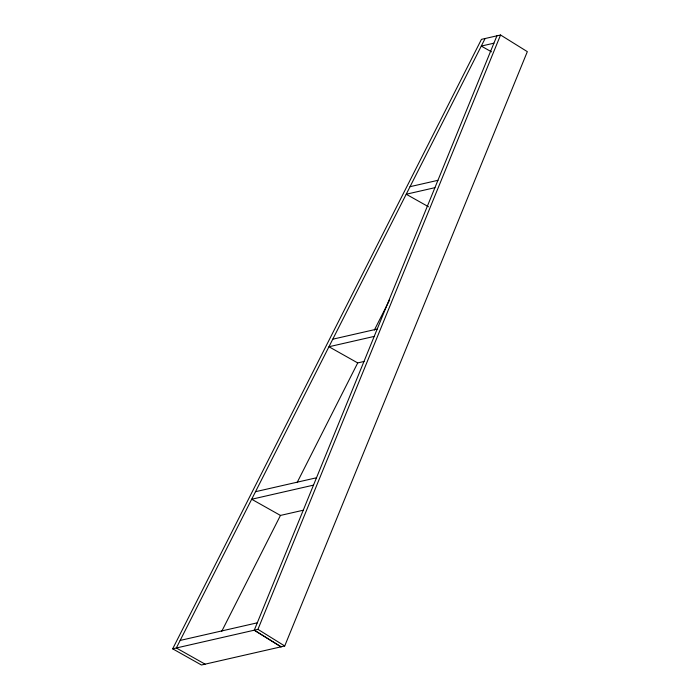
<?xml version="1.0" encoding="UTF-8"?>
<svg xmlns="http://www.w3.org/2000/svg" width="700" height="700" viewBox="0 0 700 700"><rect width="100%" height="100%" fill="white"/><g stroke="black" fill="none" stroke-linecap="round" stroke-linejoin="round"><path stroke-width="1.05" d="M281.024 646.826L254.275 630.184L496.912 35.84M172.673 648.821L257.933 629.352L500.561 35L527.327 51.651L284.716 645.986L201.442 665L172.673 648.821L481.451 39.357L500.561 35M485.109 38.526L176.33 647.981L205.1 664.169M221.751 631.295L280.455 515.428L303.529 510.16M297.098 482.589L357.717 362.924L364.044 361.471M374.36 330.076L389.637 299.915M493.903 43.19L481.285 46.078L491.479 51.826M410.043 186.681L437.929 180.32M434.919 187.679L406.219 194.232L428.488 206.754M332.78 339.194L377.213 329.044M374.203 336.411L328.956 346.745L357.717 362.924M255.509 491.698L316.488 477.776M313.486 485.135L251.685 499.249L280.455 515.428M180.154 640.43L257.276 622.825M257.933 629.352L284.716 645.986M254.275 630.184L281.059 646.817"/></g></svg>
